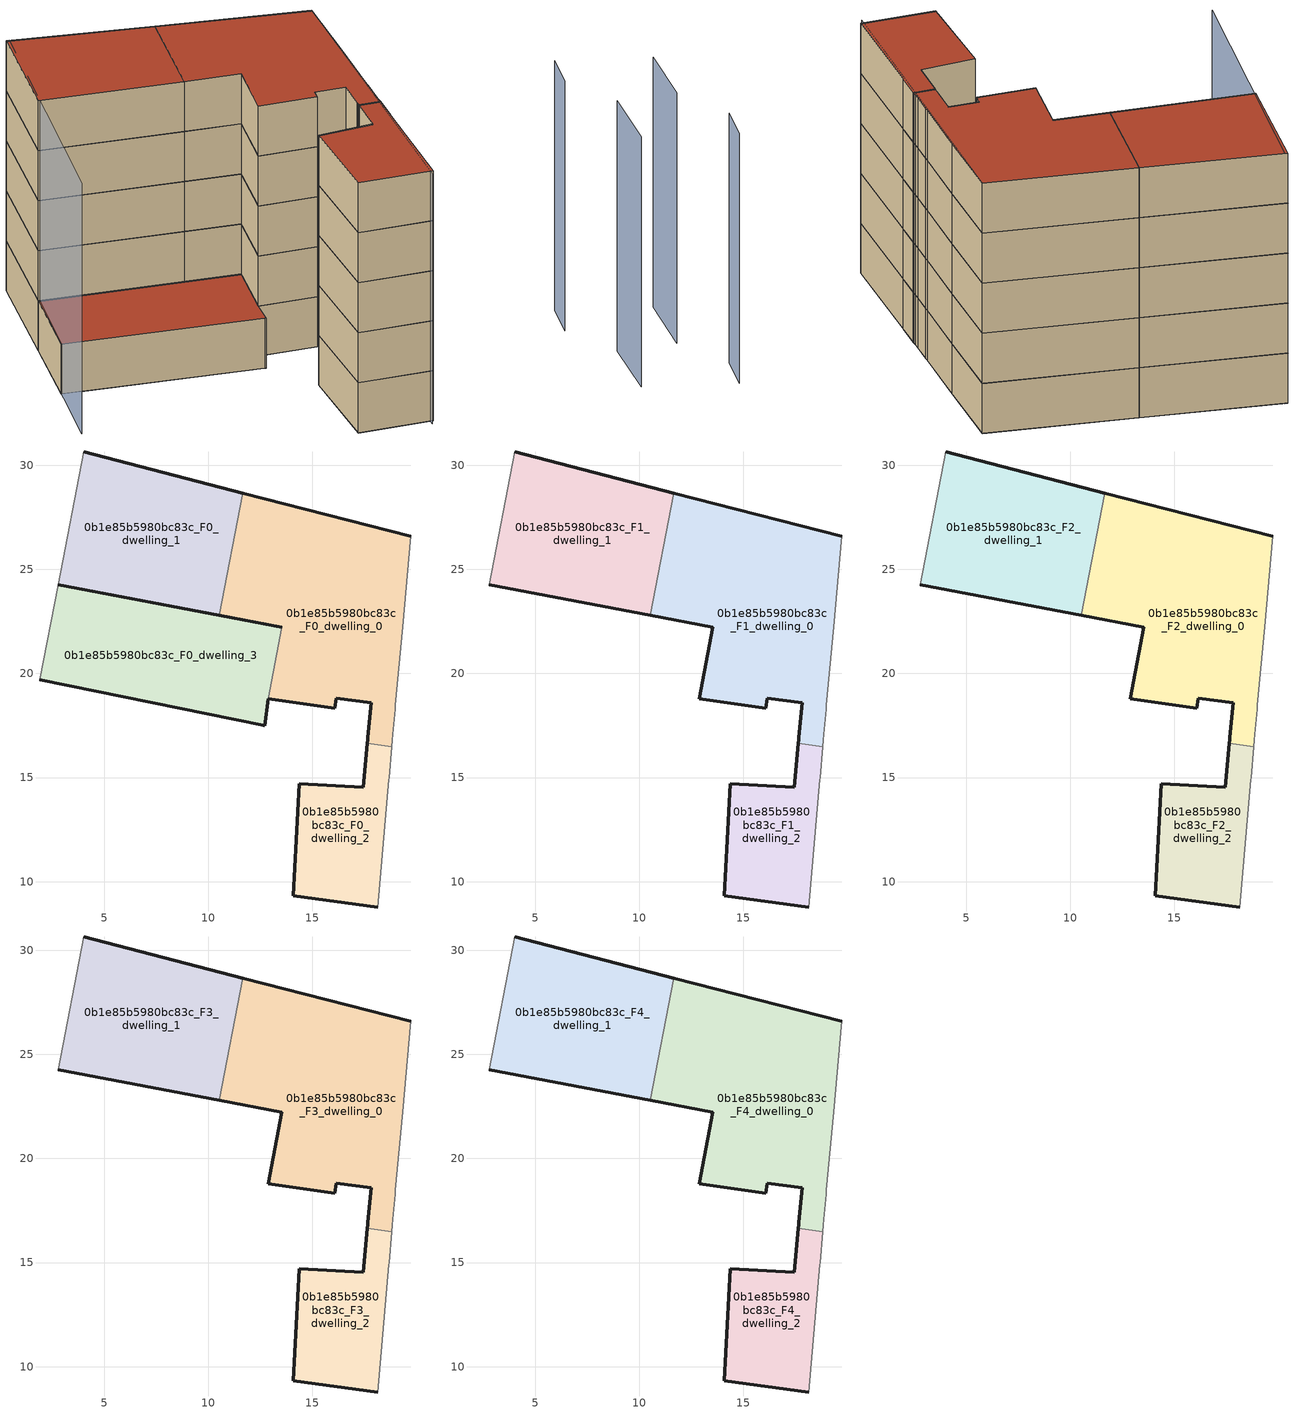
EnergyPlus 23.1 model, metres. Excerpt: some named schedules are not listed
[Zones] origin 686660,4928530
0b1e85b5980bc83c_F0_dwelling_0
 floor ground (EU_floor_Construction): 18.81,16.48 18.83,16.78 18.86,17.08 18.96,18.28 18.98,18.47 19.34,22.24 19.71,26.59 11.65,28.67 10.52,22.79 13.53,22.21 12.87,18.79 16.06,18.34 16.13,18.82 17.81,18.59 17.66,16.94 17.64,16.81 17.63,16.64 z0
 wall outside (EU_wall_Construction): 13.53,22.21 10.52,22.79 / 11.65,28.67 19.71,26.59 / 17.63,16.64 17.64,16.81 17.66,16.94 17.81,18.59 16.13,18.82 16.06,18.34 12.87,18.79 z0:3
 wall adiabatic (EU_wall_Construction): 19.71,26.59 19.34,22.24 18.98,18.47 18.96,18.28 18.86,17.08 18.83,16.78 18.81,16.48 z0:3
 wall to 0b1e85b5980bc83c_F0_dwelling_3 (EU_wall_Construction): 12.87,18.79 13.53,22.21 z0:3
 wall to 0b1e85b5980bc83c_F0_dwelling_1 (EU_wall_Construction): 10.52,22.79 11.65,28.67 z0:3
 wall to 0b1e85b5980bc83c_F0_dwelling_2 (EU_wall_Construction): 18.81,16.48 17.63,16.64 z0:3
0b1e85b5980bc83c_F0_dwelling_1
 floor ground (EU_floor_Construction): 10.52,22.79 11.65,28.67 4.01,30.64 2.79,24.27 z0
 wall outside (EU_wall_Construction): 10.52,22.79 2.79,24.27 / 4.01,30.64 11.65,28.67 z0:3
 wall adiabatic (EU_wall_Construction): 2.79,24.27 4.01,30.64 z0:3
0b1e85b5980bc83c_F0_dwelling_2
 floor ground (EU_floor_Construction): 18.14,8.78 18.67,14.91 18.68,15 18.81,16.48 17.63,16.64 17.43,14.53 14.37,14.7 14.07,9.32 z0
 wall outside (EU_wall_Construction): 18.14,8.78 14.07,9.32 14.37,14.7 17.43,14.53 17.63,16.64 z0:3
 wall adiabatic (EU_wall_Construction): 18.81,16.48 18.68,15 18.67,14.91 18.14,8.78 z0:3
0b1e85b5980bc83c_F0_dwelling_3
 floor ground (EU_floor_Construction): 12.7,17.49 12.87,18.79 13.53,22.21 2.79,24.27 1.91,19.69 12.62,17.5 z0
 wall outside (EU_wall_Construction): 12.87,18.79 12.7,17.49 12.62,17.5 1.91,19.69 / 2.79,24.27 13.53,22.21 z0:3
 wall adiabatic (EU_wall_Construction): 1.91,19.69 2.79,24.27 z0:3
 roof outside (EU_roof_Construction): 13.53,22.21 12.87,18.79 12.7,17.49 12.62,17.5 1.91,19.69 2.79,24.27 z3
0b1e85b5980bc83c_F1_dwelling_0
 floor to 0b1e85b5980bc83c_F0_dwelling_0 (EU_floor_Construction): 18.81,16.48 18.83,16.78 18.86,17.08 18.96,18.28 18.98,18.47 19.34,22.24 19.71,26.59 11.65,28.67 10.52,22.79 13.53,22.21 12.87,18.79 16.06,18.34 16.13,18.82 17.81,18.59 17.66,16.94 17.64,16.81 17.63,16.64 z3
 wall outside (EU_wall_Construction): 11.65,28.67 19.71,26.59 / 17.63,16.64 17.64,16.81 17.66,16.94 17.81,18.59 16.13,18.82 16.06,18.34 12.87,18.79 13.53,22.21 10.52,22.79 z3:6
 wall adiabatic (EU_wall_Construction): 19.71,26.59 19.34,22.24 18.98,18.47 18.96,18.28 18.86,17.08 18.83,16.78 18.81,16.48 z3:6
 wall to 0b1e85b5980bc83c_F1_dwelling_1 (EU_wall_Construction): 10.52,22.79 11.65,28.67 z3:6
 wall to 0b1e85b5980bc83c_F1_dwelling_2 (EU_wall_Construction): 18.81,16.48 17.63,16.64 z3:6
0b1e85b5980bc83c_F1_dwelling_1
 floor to 0b1e85b5980bc83c_F0_dwelling_1 (EU_floor_Construction): 10.52,22.79 11.65,28.67 4.01,30.64 2.79,24.27 z3
 wall outside (EU_wall_Construction): 10.52,22.79 2.79,24.27 / 4.01,30.64 11.65,28.67 z3:6
 wall adiabatic (EU_wall_Construction): 2.79,24.27 4.01,30.64 z3:6
0b1e85b5980bc83c_F1_dwelling_2
 floor to 0b1e85b5980bc83c_F0_dwelling_2 (EU_floor_Construction): 18.14,8.78 18.67,14.91 18.68,15 18.81,16.48 17.63,16.64 17.43,14.53 14.37,14.7 14.07,9.32 z3
 wall outside (EU_wall_Construction): 18.14,8.78 14.07,9.32 14.37,14.7 17.43,14.53 17.63,16.64 z3:6
 wall adiabatic (EU_wall_Construction): 18.81,16.48 18.68,15 18.67,14.91 18.14,8.78 z3:6
0b1e85b5980bc83c_F2_dwelling_0
 floor to 0b1e85b5980bc83c_F1_dwelling_0 (EU_floor_Construction): 18.81,16.48 18.83,16.78 18.86,17.08 18.96,18.28 18.98,18.47 19.34,22.24 19.71,26.59 11.65,28.67 10.52,22.79 13.53,22.21 12.87,18.79 16.06,18.34 16.13,18.82 17.81,18.59 17.66,16.94 17.64,16.81 17.63,16.64 z6
 wall outside (EU_wall_Construction): 11.65,28.67 19.71,26.59 / 17.63,16.64 17.64,16.81 17.66,16.94 17.81,18.59 16.13,18.82 16.06,18.34 12.87,18.79 13.53,22.21 10.52,22.79 z6:9
 wall adiabatic (EU_wall_Construction): 19.71,26.59 19.34,22.24 18.98,18.47 18.96,18.28 18.86,17.08 18.83,16.78 18.81,16.48 z6:9
 wall to 0b1e85b5980bc83c_F2_dwelling_1 (EU_wall_Construction): 10.52,22.79 11.65,28.67 z6:9
 wall to 0b1e85b5980bc83c_F2_dwelling_2 (EU_wall_Construction): 18.81,16.48 17.63,16.64 z6:9
0b1e85b5980bc83c_F2_dwelling_1
 floor to 0b1e85b5980bc83c_F1_dwelling_1 (EU_floor_Construction): 10.52,22.79 11.65,28.67 4.01,30.64 2.79,24.27 z6
 wall outside (EU_wall_Construction): 10.52,22.79 2.79,24.27 / 4.01,30.64 11.65,28.67 z6:9
 wall adiabatic (EU_wall_Construction): 2.79,24.27 4.01,30.64 z6:9
0b1e85b5980bc83c_F2_dwelling_2
 floor to 0b1e85b5980bc83c_F1_dwelling_2 (EU_floor_Construction): 18.14,8.78 18.67,14.91 18.68,15 18.81,16.48 17.63,16.64 17.43,14.53 14.37,14.7 14.07,9.32 z6
 wall outside (EU_wall_Construction): 18.14,8.78 14.07,9.32 14.37,14.7 17.43,14.53 17.63,16.64 z6:9
 wall adiabatic (EU_wall_Construction): 18.81,16.48 18.68,15 18.67,14.91 18.14,8.78 z6:9
0b1e85b5980bc83c_F3_dwelling_0
 floor to 0b1e85b5980bc83c_F2_dwelling_0 (EU_floor_Construction): 18.81,16.48 18.83,16.78 18.86,17.08 18.96,18.28 18.98,18.47 19.34,22.24 19.71,26.59 11.65,28.67 10.52,22.79 13.53,22.21 12.87,18.79 16.06,18.34 16.13,18.82 17.81,18.59 17.66,16.94 17.64,16.81 17.63,16.64 z9
 wall outside (EU_wall_Construction): 11.65,28.67 19.71,26.59 / 17.63,16.64 17.64,16.81 17.66,16.94 17.81,18.59 16.13,18.82 16.06,18.34 12.87,18.79 13.53,22.21 10.52,22.79 z9:12
 wall adiabatic (EU_wall_Construction): 19.71,26.59 19.34,22.24 18.98,18.47 18.96,18.28 18.86,17.08 18.83,16.78 18.81,16.48 z9:12
 wall to 0b1e85b5980bc83c_F3_dwelling_1 (EU_wall_Construction): 10.52,22.79 11.65,28.67 z9:12
 wall to 0b1e85b5980bc83c_F3_dwelling_2 (EU_wall_Construction): 18.81,16.48 17.63,16.64 z9:12
0b1e85b5980bc83c_F3_dwelling_1
 floor to 0b1e85b5980bc83c_F2_dwelling_1 (EU_floor_Construction): 10.52,22.79 11.65,28.67 4.01,30.64 2.79,24.27 z9
 wall outside (EU_wall_Construction): 10.52,22.79 2.79,24.27 / 4.01,30.64 11.65,28.67 z9:12
 wall adiabatic (EU_wall_Construction): 2.79,24.27 4.01,30.64 z9:12
0b1e85b5980bc83c_F3_dwelling_2
 floor to 0b1e85b5980bc83c_F2_dwelling_2 (EU_floor_Construction): 18.14,8.78 18.67,14.91 18.68,15 18.81,16.48 17.63,16.64 17.43,14.53 14.37,14.7 14.07,9.32 z9
 wall outside (EU_wall_Construction): 18.14,8.78 14.07,9.32 14.37,14.7 17.43,14.53 17.63,16.64 z9:12
 wall adiabatic (EU_wall_Construction): 18.81,16.48 18.68,15 18.67,14.91 18.14,8.78 z9:12
0b1e85b5980bc83c_F4_dwelling_0
 floor to 0b1e85b5980bc83c_F3_dwelling_0 (EU_floor_Construction): 18.81,16.48 18.83,16.78 18.86,17.08 18.96,18.28 18.98,18.47 19.34,22.24 19.71,26.59 11.65,28.67 10.52,22.79 13.53,22.21 12.87,18.79 16.06,18.34 16.13,18.82 17.81,18.59 17.66,16.94 17.64,16.81 17.63,16.64 z12
 wall outside (EU_wall_Construction): 11.65,28.67 19.71,26.59 / 17.63,16.64 17.64,16.81 17.66,16.94 17.81,18.59 16.13,18.82 16.06,18.34 12.87,18.79 13.53,22.21 10.52,22.79 z12:15
 wall adiabatic (EU_wall_Construction): 19.71,26.59 19.34,22.24 18.98,18.47 18.96,18.28 18.86,17.08 18.83,16.78 18.81,16.48 z12:15
 wall to 0b1e85b5980bc83c_F4_dwelling_1 (EU_wall_Construction): 10.52,22.79 11.65,28.67 z12:15
 wall to 0b1e85b5980bc83c_F4_dwelling_2 (EU_wall_Construction): 18.81,16.48 17.63,16.64 z12:15
 roof outside (EU_roof_Construction): 19.71,26.59 19.34,22.24 18.98,18.47 18.96,18.28 18.86,17.08 18.83,16.78 18.81,16.48 17.63,16.64 17.64,16.81 17.66,16.94 17.81,18.59 16.13,18.82 16.06,18.34 12.87,18.79 13.53,22.21 10.52,22.79 11.65,28.67 z15
0b1e85b5980bc83c_F4_dwelling_1
 floor to 0b1e85b5980bc83c_F3_dwelling_1 (EU_floor_Construction): 10.52,22.79 11.65,28.67 4.01,30.64 2.79,24.27 z12
 wall outside (EU_wall_Construction): 10.52,22.79 2.79,24.27 / 4.01,30.64 11.65,28.67 z12:15
 wall adiabatic (EU_wall_Construction): 2.79,24.27 4.01,30.64 z12:15
 roof outside (EU_roof_Construction): 11.65,28.67 10.52,22.79 2.79,24.27 4.01,30.64 z15
0b1e85b5980bc83c_F4_dwelling_2
 floor to 0b1e85b5980bc83c_F3_dwelling_2 (EU_floor_Construction): 18.14,8.78 18.67,14.91 18.68,15 18.81,16.48 17.63,16.64 17.43,14.53 14.37,14.7 14.07,9.32 z12
 wall outside (EU_wall_Construction): 18.14,8.78 14.07,9.32 14.37,14.7 17.43,14.53 17.63,16.64 z12:15
 wall adiabatic (EU_wall_Construction): 18.81,16.48 18.68,15 18.67,14.91 18.14,8.78 z12:15
 roof outside (EU_roof_Construction): 18.81,16.48 18.68,15 18.67,14.91 18.14,8.78 14.07,9.32 14.37,14.7 17.43,14.53 17.63,16.64 z15
shading: 4.19,30.6 1.09,15.52 / 29.41,7.28 29.92,11.17 / 28.37,14.25 28.81,16.35 / 17.95,8.52 19.71,26.59 z0:15
[Building]
EU S2 Campaign: North Axis=0; Terrain=City; Solar Distribution=FullExterior
[Site:Location]
Bologna: Latitude=44.5; Longitude=11.25; Time Zone=1; Elevation=37
[SizingPeriod:WeatherFileDays]
AnnualSizingPeriod: Begin Month=1; Begin Day of Month=1; End Month=12; End Day of Month=31; Day of Week for Start Day=Monday; Use Weather File Daylight Saving Period=No; Use Weather File Rain and Snow Indicators=No
[MATERIAL]
EU_InternalMass_Material: Roughness=MediumRough; Thickness=0.1; Conductivity=1; Density=1800; Specific Heat=900; Thermal Absorptance=0.9; Solar Absorptance=0.7; Visible Absorptance=0.7
[MATERIAL:NOMASS] Roughness=MediumRough; Thermal Absorptance=0.9; Solar Absorptance=0.7; Visible Absorptance=0.7
Name | Thermal Resistance
EU_wall_NoMass | 0.905828
EU_roof_NoMass | 0.37593
EU_floor_NoMass | 0.67114
[CONSTRUCTION]
EU_wall_Construction: EU_wall_NoMass
EU_roof_Construction: EU_roof_NoMass
EU_floor_Construction: EU_floor_NoMass
EU_InternalMass_Construction: EU_InternalMass_Material
[ZONE] Type=1; Multiplier=1; Ceiling Height=autocalculate; Floor Area=autocalculate; Part of Total Floor Area=Yes
Name | Volume
0b1e85b5980bc83c_F0_dwelling_0 | 209.688
0b1e85b5980bc83c_F1_dwelling_0; 0b1e85b5980bc83c_F2_dwelling_0; 0b1e85b5980bc83c_F3_dwelling_0; 0b1e85b5980bc83c_F4_dwelling_0 | 209.689
0b1e85b5980bc83c_F0_dwelling_1 | 147.33
0b1e85b5980bc83c_F1_dwelling_1; 0b1e85b5980bc83c_F2_dwelling_1; 0b1e85b5980bc83c_F3_dwelling_1; 0b1e85b5980bc83c_F4_dwelling_1 | 147.328
0b1e85b5980bc83c_F0_dwelling_2 | 77.0596
0b1e85b5980bc83c_F1_dwelling_2; 0b1e85b5980bc83c_F2_dwelling_2; 0b1e85b5980bc83c_F3_dwelling_2; 0b1e85b5980bc83c_F4_dwelling_2 | 77.0603
0b1e85b5980bc83c_F0_dwelling_3 | 155.247
[INTERNALMASS] Construction=EU_InternalMass_Construction
Name | Zone or ZoneList | Surface Area
0b1e85b5980bc83c_F0_dwelling_0_EU_InternalMass | 0b1e85b5980bc83c_F0_dwelling_0 | 69.8963
0b1e85b5980bc83c_F0_dwelling_1_EU_InternalMass | 0b1e85b5980bc83c_F0_dwelling_1 | 49.1095
0b1e85b5980bc83c_F0_dwelling_2_EU_InternalMass | 0b1e85b5980bc83c_F0_dwelling_2 | 25.6869
0b1e85b5980bc83c_F0_dwelling_3_EU_InternalMass | 0b1e85b5980bc83c_F0_dwelling_3 | 51.7494
0b1e85b5980bc83c_F1_dwelling_0_EU_InternalMass | 0b1e85b5980bc83c_F1_dwelling_0 | 85.4494
0b1e85b5980bc83c_F1_dwelling_1_EU_InternalMass | 0b1e85b5980bc83c_F1_dwelling_1 | 85.4572
0b1e85b5980bc83c_F1_dwelling_2_EU_InternalMass | 0b1e85b5980bc83c_F1_dwelling_2 | 25.5347
0b1e85b5980bc83c_F2_dwelling_0_EU_InternalMass | 0b1e85b5980bc83c_F2_dwelling_0 | 85.4494
0b1e85b5980bc83c_F2_dwelling_1_EU_InternalMass | 0b1e85b5980bc83c_F2_dwelling_1 | 85.4572
0b1e85b5980bc83c_F2_dwelling_2_EU_InternalMass | 0b1e85b5980bc83c_F2_dwelling_2 | 25.5347
0b1e85b5980bc83c_F3_dwelling_0_EU_InternalMass | 0b1e85b5980bc83c_F3_dwelling_0 | 85.4494
0b1e85b5980bc83c_F3_dwelling_1_EU_InternalMass | 0b1e85b5980bc83c_F3_dwelling_1 | 85.4572
0b1e85b5980bc83c_F3_dwelling_2_EU_InternalMass | 0b1e85b5980bc83c_F3_dwelling_2 | 25.5347
0b1e85b5980bc83c_F4_dwelling_0_EU_InternalMass | 0b1e85b5980bc83c_F4_dwelling_0 | 85.4494
0b1e85b5980bc83c_F4_dwelling_1_EU_InternalMass | 0b1e85b5980bc83c_F4_dwelling_1 | 85.4572
0b1e85b5980bc83c_F4_dwelling_2_EU_InternalMass | 0b1e85b5980bc83c_F4_dwelling_2 | 25.5347
[OTHEREQUIPMENT] Fuel Type=Electricity; Design Level Calculation Method=Watts/Area; Power per Zone Floor Area=1; Fraction Latent=0; Fraction Radiant=0; Fraction Lost=0; Carbon Dioxide Generation Rate=0; EndUse Subcategory=EU_Step8_InternalGains
Name | Zone or ZoneList or Space or SpaceList | Schedule
EU_Step8_InternalGain_0b1e85b5980bc83c_F0_dwelling_0_f000 | 0b1e85b5980bc83c_F0_dwelling_0 | EU_Step8_GainSchedule_0b1e85b5980bc83c_F0_dwelling_0_f000
EU_Step8_InternalGain_0b1e85b5980bc83c_F0_dwelling_1_f000 | 0b1e85b5980bc83c_F0_dwelling_1 | EU_Step8_GainSchedule_0b1e85b5980bc83c_F0_dwelling_1_f000
EU_Step8_InternalGain_0b1e85b5980bc83c_F0_dwelling_2_f000 | 0b1e85b5980bc83c_F0_dwelling_2 | EU_Step8_GainSchedule_0b1e85b5980bc83c_F0_dwelling_2_f000
EU_Step8_InternalGain_0b1e85b5980bc83c_F0_dwelling_3_f000 | 0b1e85b5980bc83c_F0_dwelling_3 | EU_Step8_GainSchedule_0b1e85b5980bc83c_F0_dwelling_3_f000
EU_Step8_InternalGain_0b1e85b5980bc83c_F1_dwelling_0_f000 | 0b1e85b5980bc83c_F1_dwelling_0 | EU_Step8_GainSchedule_0b1e85b5980bc83c_F1_dwelling_0_f000
EU_Step8_InternalGain_0b1e85b5980bc83c_F1_dwelling_1_f000 | 0b1e85b5980bc83c_F1_dwelling_1 | EU_Step8_GainSchedule_0b1e85b5980bc83c_F1_dwelling_1_f000
EU_Step8_InternalGain_0b1e85b5980bc83c_F1_dwelling_2_f000 | 0b1e85b5980bc83c_F1_dwelling_2 | EU_Step8_GainSchedule_0b1e85b5980bc83c_F1_dwelling_2_f000
EU_Step8_InternalGain_0b1e85b5980bc83c_F2_dwelling_0_f000 | 0b1e85b5980bc83c_F2_dwelling_0 | EU_Step8_GainSchedule_0b1e85b5980bc83c_F2_dwelling_0_f000
EU_Step8_InternalGain_0b1e85b5980bc83c_F2_dwelling_1_f000 | 0b1e85b5980bc83c_F2_dwelling_1 | EU_Step8_GainSchedule_0b1e85b5980bc83c_F2_dwelling_1_f000
EU_Step8_InternalGain_0b1e85b5980bc83c_F2_dwelling_2_f000 | 0b1e85b5980bc83c_F2_dwelling_2 | EU_Step8_GainSchedule_0b1e85b5980bc83c_F2_dwelling_2_f000
EU_Step8_InternalGain_0b1e85b5980bc83c_F3_dwelling_0_f000 | 0b1e85b5980bc83c_F3_dwelling_0 | EU_Step8_GainSchedule_0b1e85b5980bc83c_F3_dwelling_0_f000
EU_Step8_InternalGain_0b1e85b5980bc83c_F3_dwelling_1_f000 | 0b1e85b5980bc83c_F3_dwelling_1 | EU_Step8_GainSchedule_0b1e85b5980bc83c_F3_dwelling_1_f000
EU_Step8_InternalGain_0b1e85b5980bc83c_F3_dwelling_2_f000 | 0b1e85b5980bc83c_F3_dwelling_2 | EU_Step8_GainSchedule_0b1e85b5980bc83c_F3_dwelling_2_f000
EU_Step8_InternalGain_0b1e85b5980bc83c_F4_dwelling_0_f000 | 0b1e85b5980bc83c_F4_dwelling_0 | EU_Step8_GainSchedule_0b1e85b5980bc83c_F4_dwelling_0_f000
EU_Step8_InternalGain_0b1e85b5980bc83c_F4_dwelling_1_f000 | 0b1e85b5980bc83c_F4_dwelling_1 | EU_Step8_GainSchedule_0b1e85b5980bc83c_F4_dwelling_1_f000
EU_Step8_InternalGain_0b1e85b5980bc83c_F4_dwelling_2_f000 | 0b1e85b5980bc83c_F4_dwelling_2 | EU_Step8_GainSchedule_0b1e85b5980bc83c_F4_dwelling_2_f000
[ZONEVENTILATION:DESIGNFLOWRATE] Schedule=EU_AlwaysOn; Design Flow Rate Calculation Method=AirChanges/Hour; Air Changes per Hour=0.73129; Ventilation Type=Natural; Fan Pressure Rise=0; Fan Total Efficiency=1; Constant Term Coefficient=1; Temperature Term Coefficient=0; Velocity Term Coefficient=0; Velocity Squared Term Coefficient=0; Minimum Indoor Temperature=-100; Maximum Indoor Temperature=100; Delta Temperature=-100; Minimum Outdoor Temperature=-100; Maximum Outdoor Temperature=100; Maximum Wind Speed=40
Name | Zone or ZoneList or Space or SpaceList
EU_ConstantAir_0b1e85b5980bc83c_F0_dwelling_0 | 0b1e85b5980bc83c_F0_dwelling_0
EU_ConstantAir_0b1e85b5980bc83c_F0_dwelling_1 | 0b1e85b5980bc83c_F0_dwelling_1
EU_ConstantAir_0b1e85b5980bc83c_F0_dwelling_2 | 0b1e85b5980bc83c_F0_dwelling_2
EU_ConstantAir_0b1e85b5980bc83c_F0_dwelling_3 | 0b1e85b5980bc83c_F0_dwelling_3
EU_ConstantAir_0b1e85b5980bc83c_F1_dwelling_0 | 0b1e85b5980bc83c_F1_dwelling_0
EU_ConstantAir_0b1e85b5980bc83c_F1_dwelling_1 | 0b1e85b5980bc83c_F1_dwelling_1
EU_ConstantAir_0b1e85b5980bc83c_F1_dwelling_2 | 0b1e85b5980bc83c_F1_dwelling_2
EU_ConstantAir_0b1e85b5980bc83c_F2_dwelling_0 | 0b1e85b5980bc83c_F2_dwelling_0
EU_ConstantAir_0b1e85b5980bc83c_F2_dwelling_1 | 0b1e85b5980bc83c_F2_dwelling_1
EU_ConstantAir_0b1e85b5980bc83c_F2_dwelling_2 | 0b1e85b5980bc83c_F2_dwelling_2
EU_ConstantAir_0b1e85b5980bc83c_F3_dwelling_0 | 0b1e85b5980bc83c_F3_dwelling_0
EU_ConstantAir_0b1e85b5980bc83c_F3_dwelling_1 | 0b1e85b5980bc83c_F3_dwelling_1
EU_ConstantAir_0b1e85b5980bc83c_F3_dwelling_2 | 0b1e85b5980bc83c_F3_dwelling_2
EU_ConstantAir_0b1e85b5980bc83c_F4_dwelling_0 | 0b1e85b5980bc83c_F4_dwelling_0
EU_ConstantAir_0b1e85b5980bc83c_F4_dwelling_1 | 0b1e85b5980bc83c_F4_dwelling_1
EU_ConstantAir_0b1e85b5980bc83c_F4_dwelling_2 | 0b1e85b5980bc83c_F4_dwelling_2
